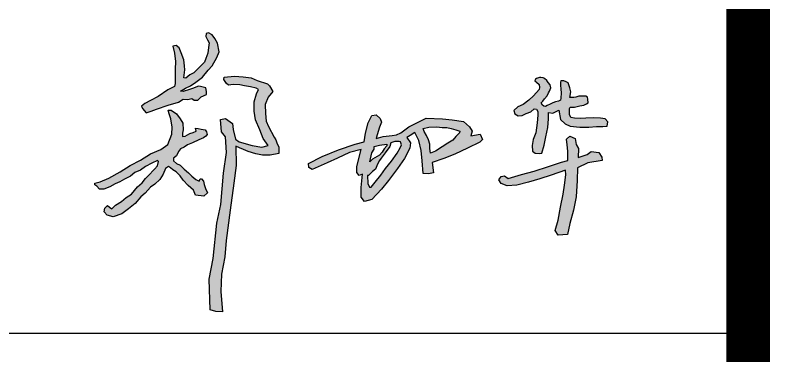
# Model space of a CAD drawing. Extents: x -2746917 to -971774, y -3334247 to -3250358.
# Drawn here: x -974456 to -972724, y -3306586 to -3305805 of the extents above; entities that cross this region are included whole.
import ezdxf

# ---------------------------------------------------------------- set-up
doc = ezdxf.new("R2010")
doc.units = 0
doc.header["$LTSCALE"] = 1000
doc.header["$MEASUREMENT"] = 0
doc.layers.get('0').update_dxf_attribs({"linetype": 'CONTINUOUS'})
doc.layers.add('PUB_TITLE', color=4, linetype='CONTINUOUS')

# ---------------------------------------------------------------- blocks, each defined once
blk = doc.blocks.new('A$C1CC133F4')
h = blk.add_hatch(color=256)
h.paths.add_polyline_path([(2589, 5916), (2340, 5741), (1970, 5590), (1613, 5361), (1247, 5176), (893, 4957), (496, 4734), (190, 4594), (3, 4548), (0, 4492), (70, 4451), (167, 4336), (321, 4337), (528, 4426), (716, 4530), (886, 4599), (1056, 4691), (1264, 4797), (1420, 4925), (1619, 5013), (1789, 5136), (2022, 5254), (2221, 5359), (2258, 5319), (2221, 5165), (2108, 5044), (1888, 4817), (1800, 4715), (1677, 4560), (1512, 4425), (1295, 4161), (1114, 4047), (950, 3898), (737, 3776), (599, 3643), (523, 3700), (450, 3766), (355, 3664), (337, 3535), (441, 3424), (647, 3357), (956, 3473), (1198, 3640), (1423, 3838), (1629, 4068), (1785, 4201), (1966, 4411), (2129, 4518), (2298, 4679), (2422, 4869), (2505, 5075), (2603, 5138), (2685, 5100), (2764, 5028), (2880, 4948), (3022, 4810), (3125, 4660), (3307, 4468), (3490, 4306), (3566, 4124), (3860, 4097), (3991, 4206), (3919, 4364), (3867, 4509), (3844, 4619), (3772, 4711), (3729, 4703), (3698, 4623), (3579, 4681), (3435, 4805), (3311, 4914), (3169, 5051), (3024, 5184), (2894, 5250), (2782, 5347), (2791, 5438), (2891, 5524), (2959, 5672), (3034, 5769), (3159, 5823), (3286, 5908), (3459, 5975), (3680, 6086), (3847, 6153), (3933, 6216), (3979, 6278), (3955, 6373), (3901, 6435), (3764, 6465), (3655, 6491), (3563, 6498), (3585, 6388), (3486, 6342), (3362, 6304), (3194, 6210), (3101, 6198), (3102, 6323), (3122, 6440), (3115, 6676), (3026, 6826), (2891, 7008), (2703, 7135), (2591, 7130), (2630, 7000), (2694, 6823), (2734, 6532), (2728, 6282)])
h.paths.add_polyline_path([(3032, 7807), (3208, 7918), (3386, 8001), (3571, 8125), (3811, 8301), (4013, 8544), (4158, 8708), (4322, 8994), (4403, 9192), (4339, 9508), (4248, 9675), (4149, 9805), (4028, 9865), (3946, 9846), (3928, 9741), (3991, 9619), (4043, 9519), (4023, 9352), (3999, 9151), (3931, 8966), (3884, 8827), (3774, 8726), (3642, 8599), (3500, 8455), (3363, 8383), (3218, 8270), (3150, 8276), (3188, 8562), (3175, 8707), (3156, 8916), (3058, 9165), (2987, 9338), (2884, 9416), (2757, 9400), (2824, 9155), (2852, 8856), (2844, 8586), (2849, 8246), (2845, 8079), (2823, 7975), (2583, 7850), (2245, 7621), (1968, 7480), (1767, 7365), (1647, 7271), (1693, 7192), (1816, 7036), (1990, 7097), (2189, 7173), (2593, 7312), (2957, 7416), (3133, 7521), (3288, 7510), (3440, 7543), (3515, 7486), (3650, 7485), (3761, 7604), (3952, 7692), (3949, 7794), (3925, 7921), (3741, 7968), (3665, 7988), (3458, 7904), (3352, 7869), (3127, 7797)])
h.paths.add_polyline_path([(6146, 6555), (6062, 6744), (6037, 7017), (6025, 7330), (6131, 7598), (6298, 7799), (6184, 7997), (6116, 8064), (5746, 8182), (5534, 8281), (5256, 8312), (4950, 8335), (4582, 8301), (4569, 8225), (4658, 8082), (4729, 8020), (4899, 8041), (5128, 8028), (5301, 7996), (5512, 7956), (5707, 7911), (5800, 7860), (5725, 7709), (5641, 7425), (5641, 7101), (5691, 6792), (5839, 6440), (5962, 6127), (6136, 5880), (5910, 5827), (5565, 5883), (5106, 6016), (4980, 6112), (4902, 6445), (4872, 6665), (4623, 6837), (4451, 6803), (4490, 6369), (4632, 6197), (4664, 5636), (4555, 4908), (4461, 3802), (4317, 3138), (4184, 1888), (4043, 1160), (4080, 70), (4279, 12), (4521, 0), (4462, 724), (4489, 1331), (4601, 1948), (4651, 2519), (4797, 3603), (4925, 4557), (5002, 5180), (4992, 5863), (5122, 5801), (5267, 5739), (5428, 5676), (5694, 5589), (5933, 5548), (6204, 5543), (6509, 5598), (6510, 5829), (6446, 5975), (6408, 6084), (6350, 6174)])
h.paths.add_polyline_path([(9532, 6018), (9220, 5926), (8624, 5734), (8042, 5491), (7560, 5248), (7574, 5112), (7696, 5034), (8228, 5277), (8589, 5441), (9017, 5636), (9425, 5739), (9269, 5144), (9269, 4930), (9354, 4827), (9470, 4866), (9431, 4400), (9425, 4063), (9541, 3901), (9800, 3979), (10153, 4338), (10390, 4646), (10713, 5066), (10959, 5422), (11154, 5791), (11180, 5979), (11045, 6168), (11167, 6244), (11322, 6341), (11464, 6056), (11555, 5707), (11587, 5338), (11620, 4898), (11808, 4885), (11989, 4917), (11937, 5286), (12358, 5429), (12747, 5577), (13187, 5791), (13627, 6004), (13718, 6102), (13640, 6289), (13313, 6221), (13356, 6394), (13266, 6542), (13053, 6737), (12649, 6797), (12310, 6829), (11728, 6846), (11379, 6678), (11113, 6549), (10829, 6338), (10675, 6260), (10522, 6242), (10210, 6206), (9963, 6137), (9999, 6261), (10073, 6531), (10146, 6714), (10095, 6842), (9963, 6966), (9811, 6948), (9678, 6682), (9582, 6316)])
h.paths.add_polyline_path([(9892, 5849), (10073, 5893), (10341, 5928), (10342, 5878), (10246, 5767), (10171, 5649), (10073, 5547), (9832, 5397), (9738, 5312), (9806, 5622), (9889, 5757)], flags=16)
h.paths.add_polyline_path([(10277, 5626), (10446, 5855), (10482, 5982), (10621, 6030), (10825, 6018), (10852, 5909), (10806, 5806), (10697, 5612), (10504, 5332), (10295, 5066), (10129, 4837), (9924, 4584), (9781, 4416), (9724, 4406), (9668, 4545), (9655, 4818), (9685, 4828), (9829, 4962), (9932, 5042), (10012, 5220), (10073, 5349), (10139, 5438)], flags=16)
h.paths.add_polyline_path([(11624, 6486), (11826, 6535), (12101, 6544), (12299, 6526), (12465, 6526), (12618, 6490), (12785, 6441), (12924, 6396), (12910, 6328), (12776, 6207), (12672, 6072), (12492, 5964), (12294, 5843), (12060, 5690), (11885, 5609), (11858, 5780), (11853, 5937), (11813, 6081), (11736, 6243), (11655, 6382)], flags=16)
h.paths.add_polyline_path([(15686, 6956), (15658, 6691), (15611, 6336), (15513, 6102), (15480, 5882), (15494, 5690), (15583, 5616), (15742, 5597), (15826, 5616), (15910, 5891), (15962, 6191), (16037, 6523), (16055, 6827), (16055, 7051), (16210, 7023), (16425, 7131), (16486, 6808), (16650, 6654), (16827, 6565), (17169, 6537), (17492, 6537), (17754, 6560), (17983, 6556), (18138, 6570), (18161, 6724), (18063, 6827), (17899, 6855), (17657, 6860), (17380, 6855), (17194, 6837), (16982, 6857), (16855, 6880), (16807, 6977), (16807, 7081), (16801, 7233), (16984, 7246), (17173, 7283), (17307, 7315), (17406, 7354), (17463, 7393), (17447, 7525), (17435, 7591), (17383, 7630), (17320, 7630), (17134, 7630), (16981, 7577), (16878, 7577), (16812, 7577), (16855, 7784), (16813, 7924), (16751, 8096), (16689, 8135), (16605, 8171), (16491, 8174), (16488, 8126), (16481, 8021), (16494, 7882), (16507, 7745), (16494, 7560), (16489, 7489), (16419, 7450), (16306, 7430), (16215, 7398), (16117, 7352), (16007, 7297), (15955, 7261), (15861, 7288), (15805, 7395), (15854, 7450), (15912, 7534), (16007, 7645), (16065, 7749), (16091, 7807), (16137, 7924), (16124, 8028), (16042, 8116), (16003, 8184), (15922, 8259), (15870, 8278), (15786, 8295), (15743, 8295), (15639, 8252), (15595, 8231), (15581, 8167), (15640, 8127), (15724, 8045), (15745, 7940), (15727, 7866), (15534, 7644), (15366, 7487), (15163, 7340), (14971, 7249), (14832, 7122), (14864, 7001), (14986, 6936), (15132, 6941), (15269, 7012), (15432, 7078), (15546, 7179), (15633, 7166), (15677, 7089)])
h.paths.add_polyline_path([(16159, 4835), (16661, 5009), (16675, 4846), (16620, 4484), (16582, 4162), (16488, 3706), (16405, 3239), (16301, 2877), (16405, 2711), (16737, 2731), (16810, 3125), (16945, 3602), (17038, 4069), (17069, 4649), (17090, 5095), (17453, 5272), (17961, 5354), (17951, 5469), (17837, 5634), (17567, 5676), (17432, 5572), (17111, 5458), (17121, 5780), (17038, 5925), (17007, 6132), (16810, 6215), (16696, 6111), (16716, 5914), (16748, 5686), (16748, 5354), (16519, 5292), (16063, 5137), (15554, 4971), (15098, 4857), (14631, 4722), (14507, 4815), (14383, 4790), (14306, 4672), (14388, 4535), (14602, 4453), (14944, 4484), (15347, 4586), (15751, 4708)])
for points in [[(2757, 9400), (2824, 9155), (2852, 8856), (2844, 8586), (2849, 8246), (2845, 8079), (2823, 7975), (2583, 7850), (2245, 7621), (1968, 7480), (1767, 7365), (1647, 7271), (1693, 7192), (1816, 7036), (1990, 7097), (2189, 7173), (2593, 7312), (2957, 7416), (3133, 7521), (3288, 7510), (3440, 7543), (3515, 7486), (3650, 7485), (3761, 7604), (3952, 7692), (3949, 7794), (3925, 7921), (3741, 7968), (3665, 7988), (3458, 7904), (3352, 7869), (3127, 7797), (3032, 7807), (3208, 7918), (3386, 8001), (3571, 8125), (3811, 8301), (4013, 8544), (4158, 8708), (4322, 8994), (4403, 9192), (4339, 9508), (4248, 9675), (4149, 9805), (4028, 9865), (3946, 9846), (3928, 9741), (3991, 9619), (4043, 9519), (4023, 9352), (3999, 9151), (3931, 8966), (3884, 8827), (3774, 8726), (3642, 8599), (3500, 8455), (3363, 8383), (3218, 8270), (3150, 8276), (3188, 8562), (3175, 8707), (3156, 8916), (3058, 9165), (2987, 9338), (2884, 9416), (2757, 9400)], [(4582, 8301), (4950, 8335), (5256, 8312), (5534, 8281), (5746, 8182), (6116, 8064), (6184, 7997), (6298, 7799), (6131, 7598), (6025, 7330), (6037, 7017), (6062, 6744), (6146, 6555), (6350, 6174), (6408, 6084), (6446, 5975), (6510, 5829), (6509, 5598), (6204, 5543), (5933, 5548), (5694, 5589), (5428, 5676), (5267, 5739), (5122, 5801), (4992, 5863), (5002, 5180), (4925, 4557), (4797, 3603), (4651, 2519), (4601, 1948), (4489, 1331), (4462, 724), (4521, 0), (4279, 12), (4080, 70), (4043, 1160), (4184, 1888), (4317, 3138), (4461, 3802), (4555, 4908), (4664, 5636), (4632, 6197), (4490, 6369), (4451, 6803), (4623, 6837), (4872, 6665), (4902, 6445), (4980, 6112), (5106, 6016), (5565, 5883), (5910, 5827), (6136, 5880), (5962, 6127), (5839, 6440), (5691, 6792), (5641, 7101), (5641, 7425), (5725, 7709), (5800, 7860), (5707, 7911), (5512, 7956), (5301, 7996), (5128, 8028), (4899, 8041), (4729, 8020), (4658, 8082), (4569, 8225), (4582, 8301)], [(15595, 8231), (15581, 8167), (15640, 8127), (15724, 8045), (15745, 7940), (15727, 7866), (15534, 7644), (15366, 7487), (15163, 7340), (14971, 7249), (14832, 7122), (14864, 7001), (14986, 6936), (15132, 6941), (15269, 7012), (15432, 7078), (15546, 7179), (15633, 7166), (15677, 7089), (15686, 6956), (15658, 6691), (15611, 6336), (15513, 6102), (15480, 5882), (15494, 5690), (15583, 5616), (15742, 5597), (15826, 5616), (15910, 5891), (15962, 6191), (16037, 6523), (16055, 6827), (16055, 7051), (16210, 7023), (16425, 7131), (16486, 6808), (16650, 6654), (16827, 6565), (17169, 6537), (17492, 6537), (17754, 6560), (17983, 6556), (18138, 6570), (18161, 6724), (18063, 6827), (17899, 6855), (17657, 6860), (17380, 6855), (17194, 6837), (16982, 6857), (16855, 6880), (16807, 6977), (16807, 7081), (16802, 7198), (16826, 7235), (16984, 7246), (17173, 7283), (17307, 7315), (17406, 7354), (17463, 7393), (17447, 7525), (17435, 7591), (17383, 7630), (17320, 7630), (17187, 7630), (17134, 7630), (17028, 7594), (16954, 7577), (16878, 7577), (16812, 7577), (16855, 7784), (16813, 7924), (16751, 8096), (16689, 8135), (16605, 8171), (16491, 8174), (16488, 8126), (16481, 8021), (16494, 7882), (16507, 7745), (16494, 7560), (16489, 7489), (16419, 7450), (16306, 7430), (16215, 7398), (16117, 7352), (16007, 7297), (15955, 7261), (15896, 7278), (15851, 7307), (15805, 7395), (15854, 7450), (15912, 7534), (16007, 7645), (16065, 7749), (16091, 7807), (16137, 7924), (16124, 8028), (16124, 8028), (16042, 8116), (16003, 8184), (16003, 8184), (15922, 8259), (15870, 8278), (15786, 8295), (15743, 8295), (15743, 8295), (15639, 8252), (15595, 8231)], [(3, 4548), (190, 4594), (496, 4734), (893, 4957), (1247, 5176), (1613, 5361), (1970, 5590), (2340, 5741), (2589, 5916), (2728, 6282), (2734, 6532), (2694, 6823), (2630, 7000), (2630, 7000), (2591, 7130), (2703, 7135), (2891, 7008), (3026, 6826), (3115, 6676), (3122, 6440), (3102, 6323), (3101, 6198), (3194, 6210), (3362, 6304), (3486, 6342), (3585, 6388), (3563, 6498), (3655, 6491), (3764, 6465), (3901, 6435), (3955, 6373), (3979, 6278), (3933, 6216), (3847, 6153), (3680, 6086), (3459, 5975), (3286, 5908), (3159, 5823), (3034, 5769), (2959, 5672), (2891, 5524), (2791, 5438), (2782, 5347), (2894, 5250), (3024, 5184), (3169, 5051), (3311, 4914), (3435, 4805), (3579, 4681), (3698, 4623), (3729, 4703), (3772, 4711), (3844, 4619), (3867, 4509), (3919, 4364), (3991, 4206), (3860, 4097), (3566, 4124), (3490, 4306), (3307, 4468), (3125, 4660), (3022, 4810), (2880, 4948), (2764, 5028), (2685, 5100), (2603, 5138), (2505, 5075), (2422, 4869), (2298, 4679), (2129, 4518), (1966, 4411), (1785, 4201), (1629, 4068), (1423, 3838), (1198, 3640), (956, 3473), (647, 3357), (441, 3424), (337, 3535), (355, 3664), (450, 3766), (523, 3700), (599, 3643), (737, 3776), (950, 3898), (1114, 4047), (1295, 4161), (1512, 4425), (1677, 4560), (1800, 4715), (1888, 4817), (2108, 5044), (2221, 5165), (2258, 5319), (2221, 5359), (2022, 5254), (1789, 5136), (1619, 5013), (1420, 4925), (1264, 4797), (1056, 4691), (886, 4599), (716, 4530), (528, 4426), (321, 4337), (167, 4336), (70, 4451), (0, 4492), (3, 4548)], [(7560, 5248), (8042, 5491), (8624, 5734), (9220, 5926), (9532, 6018), (9582, 6316), (9678, 6682), (9811, 6948), (9963, 6966), (10095, 6842), (10146, 6714), (10073, 6531), (9999, 6261), (9963, 6137), (10210, 6206), (10522, 6242), (10675, 6260), (10829, 6338), (11113, 6549), (11379, 6678), (11728, 6846), (12310, 6829), (12649, 6797), (13053, 6737), (13266, 6542), (13356, 6394), (13313, 6221), (13640, 6289), (13718, 6102), (13627, 6004), (13187, 5791), (12747, 5577), (12358, 5429), (11937, 5286), (11989, 4917), (11808, 4885), (11620, 4898), (11587, 5338), (11555, 5707), (11464, 6056), (11322, 6341), (11167, 6244), (11045, 6168), (11180, 5979), (11154, 5791), (10959, 5422), (10713, 5066), (10390, 4646), (10153, 4338), (9800, 3979), (9541, 3901), (9425, 4063), (9431, 4400), (9470, 4866), (9354, 4827), (9269, 4930), (9269, 5144), (9425, 5739), (9017, 5636), (8589, 5441), (8228, 5277), (7696, 5034), (7574, 5112), (7560, 5248)], [(11624, 6486), (11826, 6535), (12101, 6544), (12299, 6526), (12465, 6526), (12618, 6490), (12785, 6441), (12924, 6396), (12910, 6328), (12776, 6207), (12672, 6072), (12492, 5964), (12294, 5843), (12060, 5690), (11885, 5609), (11858, 5780), (11853, 5937), (11813, 6081), (11736, 6243), (11655, 6382), (11624, 6486)], [(14507, 4815), (14631, 4722), (15098, 4857), (15554, 4971), (16063, 5137), (16519, 5292), (16748, 5354), (16748, 5686), (16716, 5914), (16696, 6111), (16810, 6215), (17007, 6132), (17038, 5925), (17121, 5780), (17111, 5458), (17432, 5572), (17567, 5676), (17837, 5634), (17951, 5469), (17961, 5354), (17453, 5272), (17090, 5095), (17069, 4649), (17038, 4069), (16945, 3602), (16810, 3125), (16737, 2731), (16405, 2711), (16301, 2877), (16405, 3239), (16488, 3706), (16582, 4162), (16620, 4484), (16675, 4846), (16661, 5009), (16159, 4835), (15751, 4708), (15347, 4586), (14944, 4484), (14602, 4453), (14388, 4535), (14306, 4672), (14383, 4790), (14507, 4815)], [(9655, 4818), (9668, 4545), (9724, 4406), (9781, 4416), (9924, 4584), (10129, 4837), (10295, 5066), (10504, 5332), (10697, 5612), (10806, 5806), (10852, 5909), (10826, 6013), (10777, 6021), (10621, 6030), (10482, 5982), (10446, 5855), (10277, 5626), (10139, 5438), (10073, 5349), (10012, 5220), (9932, 5042), (9829, 4962), (9685, 4828), (9655, 4818)], [(9738, 5312), (9806, 5622), (9889, 5757), (9892, 5849), (10073, 5893), (10341, 5928), (10342, 5878), (10246, 5767), (10171, 5649), (10073, 5547), (9832, 5397), (9738, 5312)]]:
    blk.add_lwpolyline(points)
blk = doc.blocks.new('A$C3E121A49')
at = {"layer": 'PUB_TITLE', "color": 4}
blk.add_line((-2137.9, -2661.5), (3094.2, -2661.5), dxfattribs=at)
at = {"layer": 'PUB_TITLE', "const_width": 100}
blk.add_lwpolyline([(3083.3, -11300.8), (3083.3, 28699.2), (-114103.5, 28699.2), (-114103.5, -11300.8), (3083.3, -11300.8)], dxfattribs=at)
at = {"layer": 'PUB_TITLE', "color": 4, "const_width": 35.2}
blk.add_lwpolyline([(-2137.9, -5786.4), (3094.2, -5786.4), (3094.2, 581.1), (-2137.9, 581.1)], close=True, dxfattribs=at)
at = {"color": 6, "xscale": 0.06480000028386712, "yscale": 0.06480000028386712, "zscale": 0.0648}
blk.add_blockref('A$C1CC133F4', (1584.8, -2612.7), dxfattribs=at)

msp = doc.modelspace()

# ---------------------------------------------------------------- block references
at = {"ltscale": 1.5}
msp.add_blockref('A$C3E121A49', (-975857.62, -3303872.21), dxfattribs=at)

doc.saveas('drawing.dxf')
